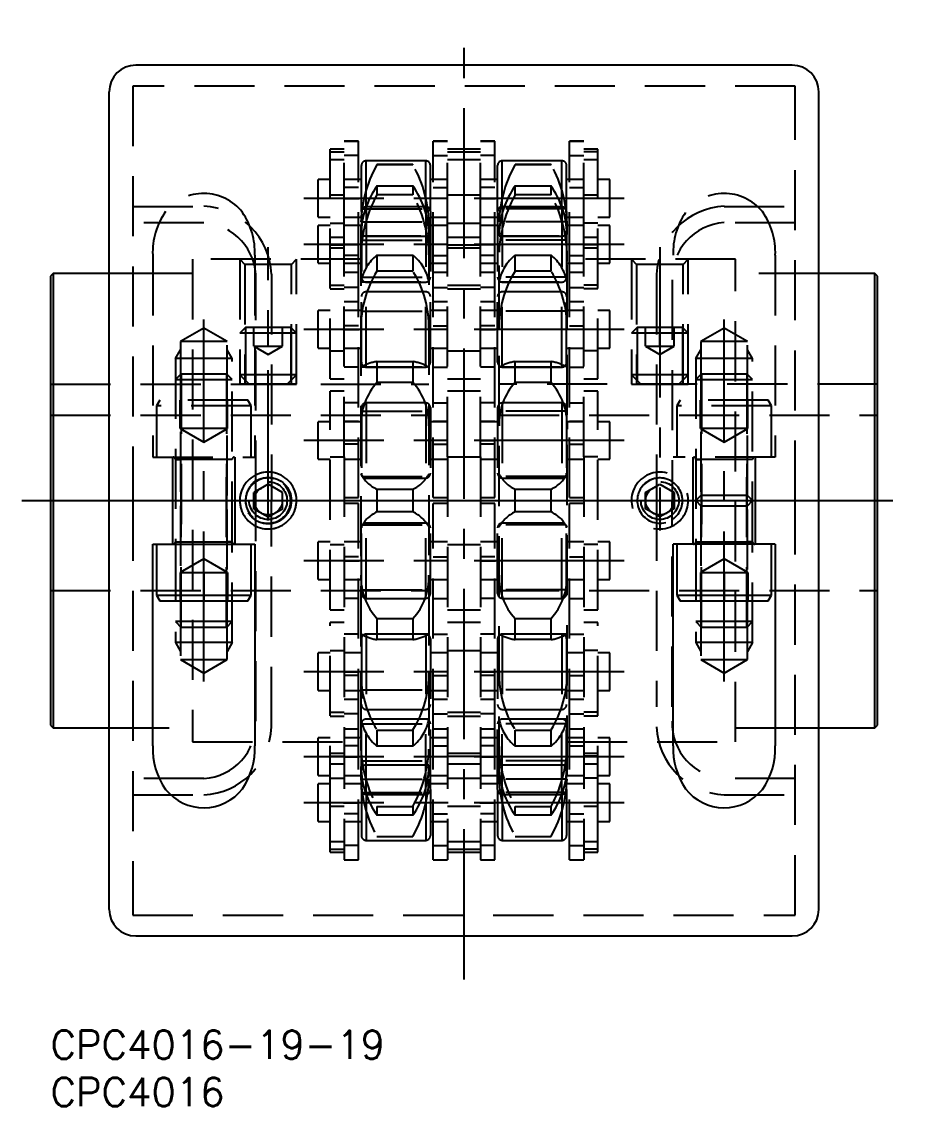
# Model space of a CAD drawing. Extents: x -3 to 220, y -8 to 220.
# Drawn here: x -3.1 to 90.4, y -8 to 106.6 of the extents above; entities that cross this region are included whole.
import ezdxf

# ---------------------------------------------------------------- set-up
doc = ezdxf.new("R2010")
doc.units = 0
doc.header["$LTSCALE"] = 0.5
doc.linetypes.add('CENTER', pattern=[50.8, 31.75, -6.35, 6.35, -6.35])
doc.linetypes.add('DASHED', pattern=[19.05, 12.7, -6.35])
for name, color, linetype in [('MSM_CENTER', 1, 'CENTER'), ('MSM_CONTINUOUS', 7, 'CONTINUOUS'), ('MSM_DASHED', 4, 'DASHED'), ('MSM_PART_NUMBER', 7, 'CONTINUOUS')]:
    doc.layers.add(name, color=color, linetype=linetype)
doc.styles.get("Standard").update_dxf_attribs({"font": 'txt.shx', "height": 3, "bigfont": 'bigfont.shx'})

msp = doc.modelspace()

# ---------------------------------------------------------------- linework, layer by layer
at = {"layer": 'MSM_CENTER'}
for p, q in [((43.7, 5.4), (43.7, 106.6)), ((60.64, 87.93), (26.76, 87.93)), ((30.97, 87.92), (32.62, 87.92)), ((42.02, 87.92), (40.38, 87.92)), ((45.38, 87.92), (47.02, 87.92)), ((56.42, 87.92), (54.77, 87.92)), ((23, 53.9), (23, 82.77)), ((60.64, 83.06), (26.76, 83.06)), ((30.97, 83.06), (32.62, 83.06)), ((42.02, 83.06), (40.38, 83.06)), ((45.38, 83.06), (47.02, 83.06)), ((56.42, 83.06), (54.77, 83.06)), ((64.4, 82.77), (64.4, 52.85)), ((16.2, 36.87), (16.2, 75.13)), ((71.2, 36.87), (71.2, 75.13)), ((60.64, 74.08), (26.76, 74.08)), ((30.97, 74.08), (32.62, 74.08)), ((42.02, 74.08), (40.38, 74.08)), ((45.38, 74.08), (47.02, 74.08)), ((56.42, 74.08), (54.77, 74.08)), ((60.64, 62.35), (26.76, 62.35)), ((30.97, 62.35), (32.62, 62.35)), ((42.02, 62.35), (40.38, 62.35)), ((45.38, 62.35), (47.02, 62.35)), ((56.42, 62.35), (54.77, 62.35)), ((-3.05, 56), (90.45, 56)), ((60.64, 49.65), (26.76, 49.65)), ((30.97, 49.65), (32.62, 49.65)), ((42.02, 49.65), (40.38, 49.65)), ((45.38, 49.65), (47.02, 49.65)), ((56.42, 49.65), (54.77, 49.65)), ((60.64, 37.92), (26.76, 37.92)), ((30.97, 37.92), (32.62, 37.92)), ((42.02, 37.92), (40.38, 37.92)), ((45.38, 37.92), (47.02, 37.92)), ((56.42, 37.92), (54.77, 37.92)), ((60.64, 28.94), (26.76, 28.94)), ((30.97, 28.94), (32.62, 28.94)), ((42.02, 28.94), (40.38, 28.94)), ((45.38, 28.94), (47.02, 28.94)), ((56.42, 28.94), (54.77, 28.94)), ((60.64, 24.07), (26.76, 24.07)), ((30.97, 24.08), (32.62, 24.08)), ((42.02, 24.08), (40.38, 24.08)), ((45.38, 24.08), (47.02, 24.08)), ((56.42, 24.08), (54.77, 24.08))]:
    msp.add_line(p, q, dxfattribs=at)
at = {"layer": 'MSM_CONTINUOUS'}
for p, q in [((78.4, 102), (9, 102)), ((6.2, 56), (6.2, 99.2)), ((81.2, 56), (81.2, 99.2)), ((0.28, 80), (0, 79.72)), ((0, 79.72), (0, 32.28)), ((6.2, 80), (0.28, 80)), ((0.28, 80), (0.28, 32)), ((87.12, 80), (81.2, 80)), ((87.4, 79.72), (87.12, 80)), ((87.12, 32), (87.12, 80)), ((87.4, 32.28), (87.4, 79.72)), ((6.2, 56), (81.2, 56)), ((6.2, 56), (81.2, 56)), ((6.2, 12.8), (6.2, 56)), ((81.2, 12.8), (81.2, 56)), ((10.8, 30.08), (10.8, 51.4)), ((10.8, 51.4), (21.6, 51.4)), ((11.2, 51.4), (11.2, 46)), ((21.2, 46), (21.2, 51.4)), ((21.6, 51.4), (21.6, 30.08)), ((65.8, 30.08), (65.8, 51.4)), ((76.6, 51.4), (65.8, 51.4)), ((66.2, 51.4), (66.2, 46)), ((76.2, 46), (76.2, 51.4)), ((76.6, 51.4), (76.6, 30.08)), ((11.2, 46), (11.55, 45.4)), ((11.2, 46), (21.2, 46)), ((20.85, 45.4), (21.2, 46)), ((66.2, 46), (66.55, 45.4)), ((66.2, 46), (76.2, 46)), ((75.85, 45.4), (76.2, 46)), ((11.55, 45.4), (20.85, 45.4)), ((66.55, 45.4), (75.85, 45.4)), ((0, 32.28), (0.28, 32)), ((87.12, 32), (87.4, 32.28)), ((0.28, 32), (6.2, 32)), ((81.2, 32), (87.12, 32)), ((9, 10), (78.4, 10))]:
    msp.add_line(p, q, dxfattribs=at)
for centre, radius, start, end in [((9, 99.2), 2.8, 90, 180), ((78.4, 99.2), 2.8, 0, 90), ((18.12, 29.74), 7.33, 177.3925, 215.6324), ((14.09, 29.81), 7.51, 325.5239, 2.0535), ((73.31, 29.81), 7.51, 177.9465, 214.4761), ((69.28, 29.74), 7.33, 324.3676, 2.6075), ((16.19, 28.74), 5.19, 219.0617, 322.0698), ((71.21, 28.74), 5.19, 217.9302, 320.9383), ((9, 12.8), 2.8, 180, 270), ((78.4, 12.8), 2.8, 270, 0)]:
    msp.add_arc(centre, radius, start, end, dxfattribs=at)
at = {"layer": 'MSM_DASHED'}
for p, q in [((8.7, 99.8), (8.7, 56)), ((78.7, 99.8), (8.7, 99.8)), ((78.7, 56), (78.7, 99.8)), ((31.05, 93.13), (29.55, 93.13)), ((29.55, 88.27), (29.55, 93.13)), ((29.55, 92.84), (31.05, 92.84)), ((32.55, 93.96), (31.05, 93.96)), ((31.05, 85.32), (31.05, 93.96)), ((32.55, 93.95), (31.05, 93.95)), ((32.55, 80.11), (32.55, 93.96)), ((41.95, 93.96), (40.45, 93.96)), ((40.45, 80.11), (40.45, 93.96)), ((41.95, 93.95), (40.45, 93.95)), ((41.95, 85.32), (41.95, 93.96)), ((45.45, 93.13), (41.95, 93.13)), ((41.95, 92.84), (45.45, 92.84)), ((46.95, 93.96), (45.45, 93.96)), ((45.45, 85.32), (45.45, 93.96)), ((46.95, 93.95), (45.45, 93.95)), ((46.95, 80.11), (46.95, 93.96)), ((56.35, 93.96), (54.85, 93.96)), ((54.85, 80.11), (54.85, 93.96)), ((56.35, 93.95), (54.85, 93.95)), ((56.35, 85.32), (56.35, 93.96)), ((57.85, 93.13), (56.35, 93.13)), ((57.85, 92.84), (56.35, 92.84)), ((57.85, 88.27), (57.85, 93.13)), ((29.55, 92.05), (31.05, 92.05)), ((32.55, 92.46), (31.05, 92.46)), ((32.55, 92.46), (31.05, 92.46)), ((33.35, 87.04), (33.35, 91.9)), ((39.65, 91.9), (33.35, 91.9)), ((39.65, 87.04), (39.65, 91.9)), ((40.45, 92.46), (41.95, 92.46)), ((40.45, 92.46), (41.95, 92.46)), ((41.95, 92.05), (45.45, 92.05)), ((46.95, 92.46), (45.45, 92.46)), ((46.95, 92.46), (45.45, 92.46)), ((54.05, 91.9), (47.75, 91.9)), ((47.75, 87.04), (47.75, 91.9)), ((54.05, 87.04), (54.05, 91.9)), ((54.85, 92.46), (56.35, 92.46)), ((54.85, 92.46), (56.35, 92.46)), ((56.35, 92.05), (57.85, 92.05)), ((32.85, 86.54), (32.85, 91.4)), ((38.3, 91.5), (34.5, 91.5)), ((34.5, 91.5), (34.5, 91.48)), ((38.3, 91.48), (34.5, 91.48)), ((38.3, 91.5), (38.3, 91.48)), ((40.15, 86.54), (40.15, 91.4)), ((47.25, 86.54), (47.25, 91.4)), ((52.9, 91.5), (49.1, 91.5)), ((49.1, 91.48), (49.1, 91.5)), ((52.9, 91.48), (49.1, 91.48)), ((52.9, 91.48), (52.9, 91.5)), ((54.55, 86.54), (54.55, 91.4)), ((28.3, 85.94), (28.3, 89.91)), ((29.55, 89.91), (28.3, 89.91)), ((32.85, 89.91), (31.05, 89.91)), ((32.55, 89.91), (31.05, 89.91)), ((41.95, 89.91), (40.15, 89.91)), ((41.95, 89.91), (40.45, 89.91)), ((47.25, 89.91), (45.45, 89.91)), ((46.95, 89.91), (45.45, 89.91)), ((56.35, 89.91), (54.55, 89.91)), ((56.35, 89.91), (54.85, 89.91)), ((59.1, 89.91), (57.85, 89.91)), ((59.1, 85.94), (59.1, 89.91)), ((31.05, 88.27), (29.55, 88.27)), ((29.55, 68.88), (29.55, 88.27)), ((32.55, 89.08), (31.05, 89.08)), ((32.55, 89.08), (31.05, 89.08)), ((34.5, 89.24), (38.3, 89.24)), ((34.5, 89.24), (34.5, 88.32)), ((38.3, 88.32), (34.5, 88.32)), ((38.3, 89.24), (38.3, 88.32)), ((40.45, 89.08), (41.95, 89.08)), ((40.45, 89.08), (41.95, 89.08)), ((45.45, 88.27), (41.95, 88.27)), ((46.95, 89.08), (45.45, 89.08)), ((46.95, 89.08), (45.45, 89.08)), ((49.1, 89.24), (52.9, 89.24)), ((49.1, 88.32), (49.1, 89.24)), ((52.9, 88.32), (49.1, 88.32)), ((52.9, 88.32), (52.9, 89.24)), ((54.85, 89.08), (56.35, 89.08)), ((54.85, 89.08), (56.35, 89.08)), ((57.85, 88.27), (56.35, 88.27)), ((57.85, 68.88), (57.85, 88.27)), ((8.7, 87.09), (16.2, 87.09)), ((32.83, 85.93), (32.85, 86.14)), ((32.85, 86.54), (32.85, 79.59)), ((32.93, 86.83), (39.87, 86.83)), ((39.65, 87.04), (33.35, 87.04)), ((33.35, 87.04), (33.35, 79.09)), ((39.65, 87.04), (39.65, 79.09)), ((40.15, 86.54), (40.15, 79.59)), ((47.25, 86.54), (47.25, 79.59)), ((54.47, 86.83), (47.53, 86.83)), ((54.05, 87.04), (47.75, 87.04)), ((47.75, 87.04), (47.75, 79.09)), ((54.05, 87.04), (54.05, 79.09)), ((54.55, 86.54), (54.55, 79.59)), ((54.55, 86.12), (54.57, 85.93)), ((71.2, 87.09), (78.7, 87.09)), ((16.2, 85.36), (8.7, 85.36)), ((28.3, 85.94), (29.55, 85.94)), ((28.3, 81.08), (28.3, 85.05)), ((29.55, 85.05), (28.3, 85.05)), ((29.55, 85.32), (31.05, 85.32)), ((31.05, 85.94), (32.85, 85.94)), ((31.05, 85.94), (32.55, 85.94)), ((31.05, 60.63), (31.05, 85.32)), ((32.85, 85.05), (31.05, 85.05)), ((32.55, 85.05), (31.05, 85.05)), ((32.8, 85.15), (32.8, 84.9)), ((32.8, 85.05), (32.8, 26.97)), ((32.93, 85.45), (39.87, 85.45)), ((40, 85.15), (40, 26.85)), ((40.15, 85.94), (41.95, 85.94)), ((41.95, 85.05), (40.15, 85.05)), ((40.45, 85.94), (41.95, 85.94)), ((41.95, 85.05), (40.45, 85.05)), ((41.95, 85.32), (45.45, 85.32)), ((41.95, 60.63), (41.95, 85.32)), ((45.45, 85.94), (47.25, 85.94)), ((45.45, 85.94), (46.95, 85.94)), ((45.45, 60.63), (45.45, 85.32)), ((47.25, 85.05), (45.45, 85.05)), ((46.95, 85.05), (45.45, 85.05)), ((47.4, 26.85), (47.4, 85.15)), ((54.47, 85.45), (47.53, 85.45)), ((54.54, 85.02), (54.47, 85.45)), ((54.55, 84.92), (54.54, 85.02)), ((54.55, 85.94), (56.35, 85.94)), ((56.35, 85.05), (54.55, 85.05)), ((54.6, 84.9), (54.6, 85.15)), ((54.6, 26.95), (54.6, 85.03)), ((54.85, 85.94), (56.35, 85.94)), ((56.35, 85.05), (54.85, 85.05)), ((57.85, 85.32), (56.35, 85.32)), ((56.35, 60.63), (56.35, 85.32)), ((57.85, 85.94), (59.1, 85.94)), ((59.1, 85.05), (57.85, 85.05)), ((59.1, 81.08), (59.1, 85.05)), ((78.7, 85.36), (71.2, 85.36)), ((31.05, 83.8), (29.55, 83.8)), ((32.8, 83.96), (40, 83.96)), ((33.35, 83.95), (39.65, 83.95)), ((45.45, 83.8), (41.95, 83.8)), ((47.4, 83.96), (54.6, 83.96)), ((47.75, 83.95), (54.05, 83.95)), ((57.85, 83.8), (56.35, 83.8)), ((29.55, 83.01), (31.05, 83.01)), ((29.55, 82.72), (31.05, 82.72)), ((32.93, 83.5), (39.87, 83.5)), ((41.95, 83.01), (45.45, 83.01)), ((41.95, 82.72), (45.45, 82.72)), ((54.47, 83.5), (47.53, 83.5)), ((57.85, 83.01), (56.35, 83.01)), ((56.35, 82.72), (57.85, 82.72)), ((10.8, 81.92), (10.8, 60.6)), ((32.8, 81.5), (15, 81.5)), ((15, 81.5), (15, 30.5)), ((20, 81.5), (20, 68.3)), ((20, 81.5), (20.54, 80.96)), ((21.6, 81.92), (21.6, 60.6)), ((25.46, 80.96), (26, 81.5)), ((26, 68.3), (26, 81.5)), ((32.55, 81.91), (31.05, 81.91)), ((32.55, 81.91), (31.05, 81.91)), ((34.5, 81.94), (38.3, 81.94)), ((34.5, 81.94), (34.5, 80.24)), ((38.3, 81.94), (38.3, 80.24)), ((40.45, 81.91), (41.95, 81.91)), ((40.45, 81.91), (41.95, 81.91)), ((46.95, 81.91), (45.45, 81.91)), ((46.95, 81.91), (45.45, 81.91)), ((49.1, 81.94), (52.9, 81.94)), ((49.1, 80.24), (49.1, 81.94)), ((52.9, 80.24), (52.9, 81.94)), ((72.4, 81.5), (54.6, 81.5)), ((54.85, 81.91), (56.35, 81.91)), ((54.85, 81.91), (56.35, 81.91)), ((61.4, 81.5), (61.4, 68.3)), ((61.4, 81.5), (61.94, 80.96)), ((66.86, 80.96), (67.4, 81.5)), ((67.4, 68.3), (67.4, 81.5)), ((72.4, 30.5), (72.4, 81.5)), ((76.6, 81.92), (76.6, 60.6)), ((20.54, 80.96), (20.54, 68.3)), ((25.46, 80.96), (20.54, 80.96)), ((25.46, 68.3), (25.46, 80.96)), ((28.3, 81.08), (29.55, 81.08)), ((31.05, 81.08), (32.85, 81.08)), ((31.05, 81.08), (32.55, 81.08)), ((38.3, 80.24), (34.5, 80.24)), ((40.15, 81.08), (41.95, 81.08)), ((40.45, 81.08), (41.95, 81.08)), ((45.45, 81.08), (47.25, 81.08)), ((45.45, 81.08), (46.95, 81.08)), ((52.9, 80.24), (49.1, 80.24)), ((54.55, 81.08), (56.35, 81.08)), ((54.85, 81.08), (56.35, 81.08)), ((57.85, 81.08), (59.1, 81.08)), ((61.94, 80.96), (61.94, 68.3)), ((66.86, 80.96), (61.94, 80.96)), ((66.86, 68.3), (66.86, 80.96)), ((8.7, 80), (6.2, 80)), ((15, 80), (6.2, 80)), ((21.7, 56), (21.7, 79.49)), ((23.35, 79.91), (23.35, 56)), ((32.55, 80.11), (31.05, 80.11)), ((32.55, 80.11), (31.05, 80.11)), ((32.55, 56.32), (32.55, 80.11)), ((32.8, 79.1), (40, 79.1)), ((32.93, 79.6), (39.87, 79.6)), ((33.35, 79.09), (39.65, 79.09)), ((41.95, 80.11), (40.45, 80.11)), ((40.45, 56.32), (40.45, 80.11)), ((41.95, 80.11), (40.45, 80.11)), ((46.95, 80.11), (45.45, 80.11)), ((46.95, 80.11), (45.45, 80.11)), ((46.95, 56.32), (46.95, 80.11)), ((47.4, 79.1), (54.6, 79.1)), ((54.47, 79.6), (47.53, 79.6)), ((47.75, 79.09), (54.05, 79.09)), ((56.35, 80.11), (54.85, 80.11)), ((54.85, 56.32), (54.85, 80.11)), ((56.35, 80.11), (54.85, 80.11)), ((64.05, 79.91), (64.05, 56)), ((65.7, 79.32), (65.7, 56)), ((81.2, 80), (72.4, 80)), ((81.2, 80), (78.7, 80)), ((29.55, 78.77), (31.05, 78.77)), ((29.55, 78.37), (31.05, 78.37)), ((32.55, 78.53), (31.05, 78.53)), ((32.55, 78.53), (31.05, 78.53)), ((39.65, 78.06), (33.35, 78.06)), ((33.35, 70.11), (33.35, 78.06)), ((39.65, 70.11), (39.65, 78.06)), ((40.45, 78.53), (41.95, 78.53)), ((40.45, 78.53), (41.95, 78.53)), ((41.95, 78.77), (45.45, 78.77)), ((41.95, 78.37), (45.45, 78.37)), ((46.95, 78.53), (45.45, 78.53)), ((46.95, 78.53), (45.45, 78.53)), ((54.05, 78.06), (47.75, 78.06)), ((47.75, 70.11), (47.75, 78.06)), ((54.05, 70.11), (54.05, 78.06)), ((54.85, 78.53), (56.35, 78.53)), ((54.85, 78.53), (56.35, 78.53)), ((57.85, 78.77), (56.35, 78.77)), ((57.85, 78.37), (56.35, 78.37)), ((31.05, 77.03), (32.55, 77.03)), ((31.05, 77.03), (32.55, 77.03)), ((32.85, 70.61), (32.85, 77.56)), ((40.15, 70.61), (40.15, 77.56)), ((40.45, 77.03), (41.95, 77.03)), ((40.45, 77.03), (41.95, 77.03)), ((45.45, 77.03), (46.95, 77.03)), ((45.45, 77.03), (46.95, 77.03)), ((47.25, 70.61), (47.25, 77.56)), ((54.55, 70.61), (54.55, 77.56)), ((54.85, 77.03), (56.35, 77.03)), ((54.85, 77.03), (56.35, 77.03)), ((28.3, 72.1), (28.3, 76.07)), ((29.55, 76.07), (28.3, 76.07)), ((32.55, 76.07), (31.05, 76.07)), ((32.55, 76.07), (31.05, 76.07)), ((32.85, 76.07), (32.55, 76.07)), ((32.93, 76), (39.87, 76)), ((40.45, 76.07), (40.15, 76.07)), ((41.95, 76.07), (40.45, 76.07)), ((41.95, 76.07), (40.45, 76.07)), ((46.95, 76.07), (45.45, 76.07)), ((46.95, 76.07), (45.45, 76.07)), ((47.25, 76.07), (46.95, 76.07)), ((54.47, 76), (47.53, 76)), ((54.85, 76.07), (54.55, 76.07)), ((56.35, 76.07), (54.85, 76.07)), ((56.35, 76.07), (54.85, 76.07)), ((59.1, 76.07), (57.85, 76.07)), ((59.1, 72.1), (59.1, 76.07)), ((16.2, 74.22), (13.74, 72.8)), ((18.66, 72.8), (16.2, 74.22)), ((20.61, 74.3), (20, 73.69)), ((26, 73.69), (20, 73.69)), ((25.39, 74.3), (20.61, 74.3)), ((20.61, 74.3), (20.61, 68.69)), ((21.5, 72.3), (21.5, 74.3)), ((23, 72.3), (23, 74.3)), ((24.5, 72.3), (24.5, 74.3)), ((26, 73.69), (25.39, 74.3)), ((25.39, 74.3), (25.39, 68.69)), ((32.55, 74.48), (31.05, 74.48)), ((32.55, 74.48), (31.05, 74.48)), ((40.45, 74.48), (41.95, 74.48)), ((40.45, 74.48), (41.95, 74.48)), ((46.95, 74.48), (45.45, 74.48)), ((46.95, 74.48), (45.45, 74.48)), ((54.85, 74.48), (56.35, 74.48)), ((54.85, 74.48), (56.35, 74.48)), ((62.01, 74.3), (61.4, 73.69)), ((67.4, 73.69), (61.4, 73.69)), ((66.79, 74.3), (62.01, 74.3)), ((62.01, 74.3), (62.01, 68.69)), ((62.9, 72.3), (62.9, 74.3)), ((64.4, 72.3), (64.4, 74.3)), ((65.9, 72.3), (65.9, 74.3)), ((67.4, 73.69), (66.79, 74.3)), ((66.79, 74.3), (66.79, 68.69)), ((71.2, 74.22), (68.74, 72.8)), ((73.66, 72.8), (71.2, 74.22)), ((13.74, 72.8), (13.74, 56.54)), ((18.66, 72.8), (13.74, 72.8)), ((18.66, 56.54), (18.66, 72.8)), ((21.5, 72.3), (24.5, 72.3)), ((21.5, 72.3), (23, 71.43)), ((23, 71.43), (24.5, 72.3)), ((62.9, 72.3), (65.9, 72.3)), ((62.9, 72.3), (64.4, 71.43)), ((64.4, 71.43), (65.9, 72.3)), ((68.74, 72.8), (68.74, 56.54)), ((73.66, 72.8), (68.74, 72.8)), ((73.66, 56.54), (73.66, 72.8)), ((13.2, 71), (13.74, 71.94)), ((19.2, 71), (18.66, 71.94)), ((28.3, 72.1), (29.55, 72.1)), ((29.55, 71.83), (31.05, 71.83)), ((31.05, 72.1), (32.55, 72.1)), ((31.05, 72.1), (32.55, 72.1)), ((32.55, 72.1), (32.85, 72.1)), ((40.15, 72.1), (40.45, 72.1)), ((40.45, 72.1), (41.95, 72.1)), ((40.45, 72.1), (41.95, 72.1)), ((41.95, 71.83), (45.45, 71.83)), ((45.45, 72.1), (46.95, 72.1)), ((45.45, 72.1), (46.95, 72.1)), ((46.95, 72.1), (47.25, 72.1)), ((54.55, 72.1), (54.85, 72.1)), ((54.85, 72.1), (56.35, 72.1)), ((54.85, 72.1), (56.35, 72.1)), ((57.85, 71.83), (56.35, 71.83)), ((57.85, 72.1), (59.1, 72.1)), ((68.2, 71), (68.74, 71.94)), ((74.2, 71), (73.66, 71.94)), ((13.2, 71), (13.2, 51.65)), ((19.2, 71), (13.2, 71)), ((19.2, 51.65), (19.2, 71)), ((32.55, 70.11), (31.05, 70.11)), ((32.55, 70.11), (31.05, 70.11)), ((32.93, 70.15), (32.88, 70.12)), ((32.88, 70.12), (39.92, 70.12)), ((32.93, 70.15), (39.87, 70.15)), ((33.35, 70.11), (39.65, 70.11)), ((34.5, 70.69), (38.3, 70.69)), ((34.5, 70.69), (34.5, 68.47)), ((38.3, 70.69), (38.3, 68.47)), ((39.92, 70.12), (39.87, 70.15)), ((40.45, 70.11), (41.95, 70.11)), ((40.45, 70.11), (41.95, 70.11)), ((46.95, 70.11), (45.45, 70.11)), ((46.95, 70.11), (45.45, 70.11)), ((47.48, 70.12), (54.52, 70.12)), ((47.75, 70.11), (54.05, 70.11)), ((49.1, 70.69), (52.9, 70.69)), ((49.1, 68.47), (49.1, 70.69)), ((52.9, 68.47), (52.9, 70.69)), ((54.85, 70.11), (56.35, 70.11)), ((54.85, 70.11), (56.35, 70.11)), ((68.2, 71), (68.2, 51.65)), ((74.2, 71), (68.2, 71)), ((74.2, 51.65), (74.2, 71)), ((13.81, 69.4), (13.2, 68.79)), ((13.2, 68.79), (19.2, 68.79)), ((13.81, 69.4), (18.59, 69.4)), ((13.81, 69.4), (13.81, 51.65)), ((19.2, 68.79), (18.59, 69.4)), ((18.59, 69.4), (18.59, 51.65)), ((20, 69.3), (21, 68.3)), ((26, 69.3), (20, 69.3)), ((25, 68.3), (26, 69.3)), ((29.55, 68.88), (31.05, 68.88)), ((41.95, 68.88), (45.45, 68.88)), ((56.35, 68.88), (57.85, 68.88)), ((61.4, 69.3), (62.4, 68.3)), ((67.4, 69.3), (61.4, 69.3)), ((66.4, 68.3), (67.4, 69.3)), ((68.81, 69.4), (68.2, 68.79)), ((68.2, 68.79), (74.2, 68.79)), ((68.81, 69.4), (73.59, 69.4)), ((68.81, 69.4), (68.81, 51.65)), ((74.2, 68.79), (73.59, 69.4)), ((73.59, 69.4), (73.59, 51.65)), ((0, 68.3), (40, 68.3)), ((26, 68.3), (20, 68.3)), ((20, 68.3), (26, 68.3)), ((38.3, 68.47), (34.5, 68.47)), ((87.4, 68.3), (47.4, 68.3)), ((52.9, 68.47), (49.1, 68.47)), ((61.4, 68.3), (67.4, 68.3)), ((61.4, 68.3), (67.4, 68.3)), ((11.55, 66.6), (11.2, 66)), ((20.85, 66.6), (11.55, 66.6)), ((13.7, 63.6), (13.7, 66.6)), ((18.7, 63.6), (18.7, 66.6)), ((21.2, 66), (20.85, 66.6)), ((29.55, 44.44), (29.55, 67.55)), ((31.05, 67.55), (29.55, 67.55)), ((45.45, 67.55), (41.95, 67.55)), ((57.85, 67.55), (56.35, 67.55)), ((57.85, 44.44), (57.85, 67.55)), ((66.55, 66.6), (66.2, 66)), ((75.85, 66.6), (66.55, 66.6)), ((68.7, 63.6), (68.7, 66.6)), ((73.7, 63.6), (73.7, 66.6)), ((76.2, 66), (75.85, 66.6)), ((11.2, 66), (11.2, 60.6)), ((21.2, 66), (11.2, 66)), ((21.2, 60.6), (21.2, 66)), ((32.55, 66.33), (31.05, 66.33)), ((32.55, 66.33), (31.05, 66.33)), ((32.85, 65.82), (32.85, 58.88)), ((32.93, 65.44), (39.87, 65.44)), ((33.35, 66.32), (33.35, 58.38)), ((39.65, 66.32), (33.35, 66.32)), ((39.63, 66.29), (39.61, 66.33)), ((39.65, 66.32), (39.65, 58.38)), ((40.15, 65.82), (40.15, 58.88)), ((40.45, 66.33), (41.95, 66.33)), ((40.45, 66.33), (41.95, 66.33)), ((46.95, 66.33), (45.45, 66.33)), ((46.95, 66.33), (45.45, 66.33)), ((47.25, 65.82), (47.25, 58.88)), ((54.47, 65.44), (47.53, 65.44)), ((47.75, 66.32), (47.75, 58.38)), ((54.05, 66.32), (47.75, 66.32)), ((47.79, 66.33), (47.77, 66.28)), ((54.05, 66.32), (54.05, 58.38)), ((54.55, 65.82), (54.55, 58.88)), ((54.85, 66.33), (56.35, 66.33)), ((54.85, 66.33), (56.35, 66.33)), ((66.2, 66), (66.2, 60.6)), ((76.2, 66), (66.2, 66)), ((76.2, 60.6), (76.2, 66)), ((0, 65.01), (40, 65.01)), ((28.3, 60.37), (28.3, 64.33)), ((29.55, 64.33), (28.3, 64.33)), ((32.55, 64.34), (31.05, 64.34)), ((32.85, 64.33), (31.05, 64.33)), ((41.95, 64.33), (40.15, 64.33)), ((41.95, 64.34), (40.45, 64.34)), ((46.95, 64.34), (45.45, 64.34)), ((47.25, 64.33), (45.45, 64.33)), ((47.4, 65.01), (87.4, 65.01)), ((56.35, 64.33), (54.55, 64.33)), ((54.59, 64.34), (54.6, 63.56)), ((56.35, 64.34), (54.85, 64.34)), ((59.1, 64.33), (57.85, 64.33)), ((59.1, 60.37), (59.1, 64.33)), ((13.7, 63.6), (16.2, 62.16)), ((18.7, 63.6), (13.7, 63.6)), ((16.2, 62.16), (18.7, 63.6)), ((68.7, 63.6), (71.2, 62.16)), ((73.7, 63.6), (68.7, 63.6)), ((71.2, 62.16), (73.7, 63.6)), ((32.55, 61.96), (31.05, 61.96)), ((32.55, 61.96), (31.05, 61.96)), ((40.45, 61.96), (41.95, 61.96)), ((40.45, 61.96), (41.95, 61.96)), ((46.95, 61.96), (45.45, 61.96)), ((46.95, 61.96), (45.45, 61.96)), ((54.85, 61.96), (56.35, 61.96)), ((54.85, 61.96), (56.35, 61.96)), ((10.8, 60.6), (21.6, 60.6)), ((12.9, 60.6), (12.9, 56)), ((19.2, 60.35), (13.2, 60.35)), ((13.2, 60.35), (13.81, 60.35)), ((13.81, 42.6), (13.81, 60.35)), ((18.59, 42.6), (18.59, 60.35)), ((19.2, 60.35), (18.59, 60.35)), ((19.5, 56), (19.5, 60.6)), ((28.3, 60.37), (29.55, 60.37)), ((29.55, 60.63), (31.05, 60.63)), ((31.05, 60.63), (31.05, 31.89)), ((31.05, 60.37), (32.85, 60.37)), ((31.05, 60.37), (32.55, 60.37)), ((40.15, 60.37), (41.95, 60.37)), ((40.45, 60.37), (41.95, 60.37)), ((41.95, 60.63), (41.95, 31.89)), ((41.95, 60.63), (45.45, 60.63)), ((45.45, 60.63), (45.45, 31.89)), ((45.45, 60.37), (47.25, 60.37)), ((45.45, 60.37), (46.95, 60.37)), ((54.55, 60.37), (56.35, 60.37)), ((54.85, 60.37), (56.35, 60.37)), ((56.35, 60.63), (56.35, 31.89)), ((57.85, 60.63), (56.35, 60.63)), ((57.85, 60.37), (59.1, 60.37)), ((76.6, 60.6), (65.8, 60.6)), ((67.9, 60.6), (67.9, 56)), ((74.2, 60.35), (68.2, 60.35)), ((68.2, 60.35), (68.81, 60.35)), ((68.81, 42.6), (68.81, 60.35)), ((73.59, 42.6), (73.59, 60.35)), ((74.2, 60.35), (73.59, 60.35)), ((74.5, 56), (74.5, 60.6)), ((32.93, 58.55), (39.87, 58.55)), ((54.47, 58.55), (47.53, 58.55)), ((23, 57.73), (21.5, 56.87)), ((24.5, 56.87), (23, 57.73)), ((33.35, 58.38), (39.65, 58.38)), ((47.75, 58.38), (54.05, 58.38)), ((62.9, 56.87), (64.4, 57.73)), ((64.4, 57.73), (65.9, 56.87)), ((21.5, 55.13), (21.5, 56.87)), ((24.5, 55.13), (24.5, 56.87)), ((31.05, 56.32), (32.55, 56.32)), ((31.05, 56.32), (32.55, 56.32)), ((34.5, 57.2), (38.3, 57.2)), ((34.5, 57.2), (34.5, 54.8)), ((38.3, 57.2), (38.3, 54.8)), ((40.45, 56.32), (41.95, 56.32)), ((40.45, 56.32), (41.95, 56.32)), ((45.45, 56.32), (46.95, 56.32)), ((45.45, 56.32), (46.95, 56.32)), ((49.1, 57.2), (52.9, 57.2)), ((49.1, 54.8), (49.1, 57.2)), ((52.9, 54.8), (52.9, 57.2)), ((54.85, 56.32), (56.35, 56.32)), ((54.85, 56.32), (56.35, 56.32)), ((62.9, 55.13), (62.9, 56.87)), ((65.9, 56.87), (65.9, 55.13)), ((68.74, 56.54), (68.2, 56)), ((73.66, 56.54), (68.74, 56.54)), ((74.2, 56), (73.66, 56.54)), ((8.7, 56), (8.7, 12.2)), ((12.9, 56), (12.9, 51.4)), ((13.74, 55.46), (13.74, 39.2)), ((18.66, 39.2), (18.66, 55.46)), ((19.5, 51.4), (19.5, 56)), ((21.5, 55.13), (23, 54.27)), ((21.7, 32.68), (21.7, 56)), ((23, 54.27), (24.5, 55.13)), ((23.35, 32.09), (23.35, 56)), ((32.55, 55.68), (31.05, 55.68)), ((32.55, 55.68), (31.05, 55.68)), ((32.55, 31.89), (32.55, 55.68)), ((40.45, 31.89), (40.45, 55.68)), ((41.95, 55.68), (40.45, 55.68)), ((41.95, 55.68), (40.45, 55.68)), ((46.95, 55.68), (45.45, 55.68)), ((46.95, 55.68), (45.45, 55.68)), ((46.95, 31.89), (46.95, 55.68)), ((54.85, 31.89), (54.85, 55.68)), ((56.35, 55.68), (54.85, 55.68)), ((56.35, 55.68), (54.85, 55.68)), ((64.4, 54.27), (62.9, 55.13)), ((64.05, 56), (64.05, 34.22)), ((65.9, 55.13), (64.4, 54.27)), ((65.7, 34.22), (65.7, 56)), ((67.9, 56), (67.9, 51.4)), ((68.2, 56), (68.74, 55.46)), ((68.74, 55.46), (68.74, 39.2)), ((68.74, 55.46), (73.66, 55.46)), ((73.66, 55.46), (74.2, 56)), ((73.66, 39.2), (73.66, 55.46)), ((74.5, 51.4), (74.5, 56)), ((78.7, 12.2), (78.7, 56)), ((38.3, 54.8), (34.5, 54.8)), ((52.9, 54.8), (49.1, 54.8)), ((32.85, 46.17), (32.85, 53.12)), ((32.93, 53.45), (39.87, 53.45)), ((33.35, 45.67), (33.35, 53.62)), ((39.65, 53.62), (33.35, 53.62)), ((39.65, 45.67), (39.65, 53.62)), ((40.15, 46.17), (40.15, 53.12)), ((47.25, 46.17), (47.25, 53.12)), ((47.6, 53.6), (47.53, 53.45)), ((54.47, 53.45), (47.53, 53.45)), ((54.05, 53.62), (47.75, 53.62)), ((47.75, 45.67), (47.75, 53.62)), ((54.05, 45.67), (54.05, 53.62)), ((54.55, 46.17), (54.55, 53.12)), ((13.2, 51.65), (13.2, 41)), ((13.2, 51.65), (19.2, 51.65)), ((13.2, 51.65), (13.81, 51.65)), ((19.2, 51.65), (18.59, 51.65)), ((19.2, 41), (19.2, 51.65)), ((28.3, 47.66), (28.3, 51.63)), ((29.55, 51.63), (28.3, 51.63)), ((32.55, 51.63), (31.05, 51.63)), ((32.55, 51.63), (31.05, 51.63)), ((32.85, 51.63), (32.55, 51.63)), ((40.45, 51.63), (40.15, 51.63)), ((41.95, 51.63), (40.45, 51.63)), ((41.95, 51.63), (40.45, 51.63)), ((46.95, 51.63), (45.45, 51.63)), ((46.95, 51.63), (45.45, 51.63)), ((47.25, 51.63), (46.95, 51.63)), ((54.85, 51.63), (54.55, 51.63)), ((56.35, 51.63), (54.85, 51.63)), ((56.35, 51.63), (54.85, 51.63)), ((59.1, 51.63), (57.85, 51.63)), ((59.1, 47.66), (59.1, 51.63)), ((68.2, 51.65), (68.2, 41)), ((68.2, 51.65), (74.2, 51.65)), ((68.2, 51.65), (68.81, 51.65)), ((74.2, 51.65), (73.59, 51.65)), ((74.2, 41), (74.2, 51.65)), ((29.55, 51.37), (31.05, 51.37)), ((41.95, 51.37), (45.45, 51.37)), ((57.85, 51.37), (56.35, 51.37)), ((16.2, 49.84), (13.7, 48.4)), ((18.7, 48.4), (16.2, 49.84)), ((32.55, 50.04), (31.05, 50.04)), ((32.55, 50.04), (31.05, 50.04)), ((40.45, 50.04), (41.95, 50.04)), ((40.45, 50.04), (41.95, 50.04)), ((46.95, 50.04), (45.45, 50.04)), ((46.95, 50.04), (45.45, 50.04)), ((54.85, 50.04), (56.35, 50.04)), ((54.85, 50.04), (56.35, 50.04)), ((71.2, 49.84), (68.7, 48.4)), ((73.7, 48.4), (71.2, 49.84)), ((13.7, 48.4), (13.7, 45.4)), ((13.7, 48.4), (18.7, 48.4)), ((16.2, 48.4), (16.2, 45.4)), ((18.7, 48.4), (18.7, 45.4)), ((68.7, 48.4), (68.7, 45.4)), ((68.7, 48.4), (73.7, 48.4)), ((71.2, 48.4), (71.2, 45.4)), ((73.7, 48.4), (73.7, 45.4)), ((28.3, 47.66), (29.55, 47.66)), ((31.05, 47.66), (32.55, 47.66)), ((31.05, 47.66), (32.55, 47.66)), ((32.55, 47.66), (32.85, 47.66)), ((40.15, 47.66), (40.45, 47.66)), ((40.45, 47.66), (41.95, 47.66)), ((40.45, 47.66), (41.95, 47.66)), ((45.45, 47.66), (46.95, 47.66)), ((45.45, 47.66), (46.95, 47.66)), ((46.95, 47.66), (47.25, 47.66)), ((54.55, 47.66), (54.85, 47.66)), ((54.85, 47.66), (56.35, 47.66)), ((54.85, 47.66), (56.35, 47.66)), ((57.85, 47.66), (59.1, 47.66)), ((0, 46.5), (40, 46.5)), ((32.93, 46.56), (39.87, 46.56)), ((47.4, 46.5), (87.4, 46.5)), ((54.47, 46.56), (47.53, 46.56)), ((32.55, 45.67), (31.05, 45.67)), ((32.55, 45.67), (31.05, 45.67)), ((33.35, 45.67), (39.65, 45.67)), ((40.45, 45.67), (41.95, 45.67)), ((40.45, 45.67), (41.95, 45.67)), ((46.95, 45.67), (45.45, 45.67)), ((46.95, 45.67), (45.45, 45.67)), ((47.75, 45.67), (54.05, 45.67)), ((47.77, 45.71), (47.79, 45.67)), ((54.85, 45.67), (56.35, 45.67)), ((54.85, 45.67), (56.35, 45.67)), ((29.55, 44.44), (31.05, 44.44)), ((41.95, 44.44), (45.45, 44.44)), ((56.35, 44.44), (57.85, 44.44)), ((13.2, 43.21), (13.81, 42.6)), ((19.2, 43.21), (13.2, 43.21)), ((18.59, 42.6), (13.81, 42.6)), ((18.59, 42.6), (19.2, 43.21)), ((29.55, 23.73), (29.55, 43.12)), ((31.05, 43.12), (29.55, 43.12)), ((34.5, 43.53), (38.3, 43.53)), ((34.5, 43.53), (34.5, 41.31)), ((38.3, 43.53), (38.3, 41.31)), ((45.45, 43.12), (41.95, 43.12)), ((49.1, 41.31), (49.1, 43.53)), ((49.1, 43.53), (52.9, 43.53)), ((52.9, 41.31), (52.9, 43.53)), ((57.85, 43.12), (56.35, 43.12)), ((57.85, 23.73), (57.85, 43.12)), ((74.2, 43.21), (68.2, 43.21)), ((68.2, 43.21), (68.81, 42.6)), ((73.59, 42.6), (68.81, 42.6)), ((73.59, 42.6), (74.2, 43.21)), ((32.55, 41.89), (31.05, 41.89)), ((32.55, 41.89), (31.05, 41.89)), ((32.85, 41.39), (32.85, 34.44)), ((39.92, 41.88), (32.88, 41.88)), ((39.65, 41.89), (33.35, 41.89)), ((33.35, 41.89), (33.35, 33.94)), ((38.3, 41.31), (34.5, 41.31)), ((39.65, 41.89), (39.65, 33.94)), ((39.99, 41.77), (40, 41.44)), ((40.15, 41.39), (40.15, 34.44)), ((40.45, 41.89), (41.95, 41.89)), ((40.45, 41.89), (41.95, 41.89)), ((46.95, 41.89), (45.45, 41.89)), ((46.95, 41.89), (45.45, 41.89)), ((47.25, 41.39), (47.25, 34.44)), ((54.52, 41.88), (47.48, 41.88)), ((54.05, 41.89), (47.75, 41.89)), ((47.75, 41.89), (47.75, 33.94)), ((52.9, 41.31), (49.1, 41.31)), ((54.05, 41.89), (54.05, 33.94)), ((54.55, 41.39), (54.55, 34.44)), ((54.85, 41.89), (56.35, 41.89)), ((54.85, 41.89), (56.35, 41.89)), ((19.2, 41), (13.2, 41)), ((13.2, 41), (13.74, 40.06)), ((19.2, 41), (18.66, 40.06)), ((29.55, 40.17), (31.05, 40.17)), ((41.95, 40.17), (45.45, 40.17)), ((57.85, 40.17), (56.35, 40.17)), ((74.2, 41), (68.2, 41)), ((68.2, 41), (68.74, 40.06)), ((74.2, 41), (73.66, 40.06)), ((13.74, 39.2), (16.2, 37.78)), ((13.74, 39.2), (18.66, 39.2)), ((16.2, 37.78), (18.66, 39.2)), ((29.55, 39.9), (28.3, 39.9)), ((28.3, 35.93), (28.3, 39.9)), ((32.85, 39.9), (31.05, 39.9)), ((32.55, 39.9), (31.05, 39.9)), ((41.95, 39.9), (40.15, 39.9)), ((41.95, 39.9), (40.45, 39.9)), ((47.25, 39.9), (45.45, 39.9)), ((46.95, 39.9), (45.45, 39.9)), ((56.35, 39.9), (54.55, 39.9)), ((56.35, 39.9), (54.85, 39.9)), ((59.1, 39.9), (57.85, 39.9)), ((59.1, 35.93), (59.1, 39.9)), ((68.74, 39.2), (71.2, 37.78)), ((68.74, 39.2), (73.66, 39.2)), ((71.2, 37.78), (73.66, 39.2)), ((32.55, 37.52), (31.05, 37.52)), ((32.55, 37.52), (31.05, 37.52)), ((40.45, 37.52), (41.95, 37.52)), ((40.45, 37.52), (41.95, 37.52)), ((46.95, 37.52), (45.45, 37.52)), ((46.95, 37.52), (45.45, 37.52)), ((54.85, 37.52), (56.35, 37.52)), ((54.85, 37.52), (56.35, 37.52)), ((28.3, 35.93), (29.55, 35.93)), ((31.05, 35.93), (32.85, 35.93)), ((31.05, 35.93), (32.55, 35.93)), ((32.93, 36), (39.87, 36)), ((40.15, 35.93), (41.95, 35.93)), ((40.45, 35.93), (41.95, 35.93)), ((45.45, 35.93), (47.25, 35.93)), ((45.45, 35.93), (46.95, 35.93)), ((54.47, 36), (47.53, 36)), ((54.55, 35.93), (56.35, 35.93)), ((54.85, 35.93), (56.35, 35.93)), ((57.85, 35.93), (59.1, 35.93)), ((32.55, 34.97), (31.05, 34.97)), ((32.55, 34.97), (31.05, 34.97)), ((41.95, 34.97), (40.45, 34.97)), ((41.95, 34.97), (40.45, 34.97)), ((46.95, 34.97), (45.45, 34.97)), ((46.95, 34.97), (45.45, 34.97)), ((56.35, 34.97), (54.85, 34.97)), ((56.35, 34.97), (54.85, 34.97)), ((29.55, 33.63), (31.05, 33.63)), ((32.55, 33.47), (31.05, 33.47)), ((32.55, 33.47), (31.05, 33.47)), ((33.35, 33.94), (39.65, 33.94)), ((40.45, 33.47), (41.95, 33.47)), ((40.45, 33.47), (41.95, 33.47)), ((41.95, 33.63), (45.45, 33.63)), ((46.95, 33.47), (45.45, 33.47)), ((46.95, 33.47), (45.45, 33.47)), ((47.75, 33.94), (54.05, 33.94)), ((54.85, 33.47), (56.35, 33.47)), ((54.85, 33.47), (56.35, 33.47)), ((57.85, 33.63), (56.35, 33.63)), ((29.55, 33.23), (31.05, 33.23)), ((40, 32.9), (32.8, 32.9)), ((32.85, 25.46), (32.85, 32.41)), ((32.93, 32.4), (39.87, 32.4)), ((39.65, 32.91), (33.35, 32.91)), ((33.35, 24.96), (33.35, 32.91)), ((39.65, 24.96), (39.65, 32.91)), ((40.15, 25.46), (40.15, 32.41)), ((41.95, 33.23), (45.45, 33.23)), ((47.25, 25.46), (47.25, 32.41)), ((54.6, 32.9), (47.4, 32.9)), ((54.47, 32.4), (47.53, 32.4)), ((54.05, 32.91), (47.75, 32.91)), ((47.75, 24.96), (47.75, 32.91)), ((54.05, 24.96), (54.05, 32.91)), ((54.55, 25.46), (54.55, 32.41)), ((57.85, 33.23), (56.35, 33.23)), ((6.2, 32), (8.7, 32)), ((6.2, 32), (15, 32)), ((31.05, 31.89), (31.05, 18.05)), ((31.05, 31.89), (32.55, 31.89)), ((31.05, 31.89), (32.55, 31.89)), ((32.55, 18.05), (32.55, 31.89)), ((34.5, 31.76), (34.5, 30.06)), ((34.5, 31.76), (38.3, 31.76)), ((38.3, 31.76), (38.3, 30.06)), ((40.45, 18.05), (40.45, 31.89)), ((40.45, 31.89), (41.95, 31.89)), ((40.45, 31.89), (41.95, 31.89)), ((41.95, 31.89), (41.95, 18.05)), ((45.45, 31.89), (45.45, 18.05)), ((45.45, 31.89), (46.95, 31.89)), ((45.45, 31.89), (46.95, 31.89)), ((46.95, 18.05), (46.95, 31.89)), ((49.1, 30.06), (49.1, 31.76)), ((49.1, 31.76), (52.9, 31.76)), ((52.9, 30.06), (52.9, 31.76)), ((54.85, 18.05), (54.85, 31.89)), ((54.85, 31.89), (56.35, 31.89)), ((54.85, 31.89), (56.35, 31.89)), ((56.35, 31.89), (56.35, 18.05)), ((72.4, 32), (81.2, 32)), ((78.7, 32), (81.2, 32)), ((15, 30.5), (32.8, 30.5)), ((29.55, 30.92), (28.3, 30.92)), ((28.3, 26.95), (28.3, 30.92)), ((32.55, 30.92), (31.05, 30.92)), ((32.55, 30.92), (31.05, 30.92)), ((32.55, 30.09), (31.05, 30.09)), ((32.55, 30.09), (31.05, 30.09)), ((32.85, 30.92), (32.55, 30.92)), ((38.3, 30.06), (34.5, 30.06)), ((40.45, 30.92), (40.15, 30.92)), ((41.95, 30.92), (40.45, 30.92)), ((41.95, 30.92), (40.45, 30.92)), ((40.45, 30.09), (41.95, 30.09)), ((40.45, 30.09), (41.95, 30.09)), ((46.95, 30.92), (45.45, 30.92)), ((46.95, 30.92), (45.45, 30.92)), ((46.95, 30.09), (45.45, 30.09)), ((46.95, 30.09), (45.45, 30.09)), ((47.25, 30.92), (46.95, 30.92)), ((52.9, 30.06), (49.1, 30.06)), ((54.85, 30.92), (54.55, 30.92)), ((54.6, 30.5), (72.4, 30.5)), ((56.35, 30.92), (54.85, 30.92)), ((56.35, 30.92), (54.85, 30.92)), ((54.85, 30.09), (56.35, 30.09)), ((54.85, 30.09), (56.35, 30.09)), ((59.1, 30.92), (57.85, 30.92)), ((59.1, 26.95), (59.1, 30.92)), ((31.05, 29.28), (29.55, 29.28)), ((29.55, 28.99), (31.05, 28.99)), ((45.45, 29.28), (41.95, 29.28)), ((41.95, 28.99), (45.45, 28.99)), ((57.85, 29.28), (56.35, 29.28)), ((57.85, 28.99), (56.35, 28.99)), ((29.55, 28.2), (31.05, 28.2)), ((40, 28.04), (32.8, 28.04)), ((32.93, 28.5), (39.87, 28.5)), ((39.65, 28.05), (33.35, 28.05)), ((41.95, 28.2), (45.45, 28.2)), ((54.6, 28.04), (47.4, 28.04)), ((54.47, 28.5), (47.53, 28.5)), ((54.05, 28.05), (47.75, 28.05)), ((56.35, 28.2), (57.85, 28.2)), ((16.2, 26.64), (8.7, 26.64)), ((28.3, 26.95), (29.55, 26.95)), ((29.55, 26.68), (31.05, 26.68)), ((31.05, 26.95), (32.55, 26.95)), ((31.05, 26.95), (32.55, 26.95)), ((32.55, 26.95), (32.85, 26.95)), ((32.8, 27.1), (32.8, 26.85)), ((32.85, 27.08), (32.86, 26.98)), ((32.86, 26.98), (32.93, 26.55)), ((32.93, 26.55), (39.87, 26.55)), ((40.15, 26.95), (40.45, 26.95)), ((40.45, 26.95), (41.95, 26.95)), ((40.45, 26.95), (41.95, 26.95)), ((41.95, 26.68), (45.45, 26.68)), ((45.45, 26.95), (46.95, 26.95)), ((45.45, 26.95), (46.95, 26.95)), ((46.95, 26.95), (47.25, 26.95)), ((54.47, 26.55), (47.53, 26.55)), ((54.55, 26.95), (54.85, 26.95)), ((54.85, 26.95), (56.35, 26.95)), ((54.85, 26.95), (56.35, 26.95)), ((57.85, 26.68), (56.35, 26.68)), ((57.85, 26.95), (59.1, 26.95)), ((78.7, 26.64), (71.2, 26.64)), ((29.55, 26.06), (28.3, 26.06)), ((28.3, 22.09), (28.3, 26.06)), ((32.55, 26.06), (31.05, 26.06)), ((32.85, 26.06), (31.05, 26.06)), ((32.85, 25.88), (32.83, 26.07)), ((32.85, 25.46), (32.85, 20.6)), ((41.95, 26.06), (40.15, 26.06)), ((40.15, 25.46), (40.15, 20.6)), ((41.95, 26.06), (40.45, 26.06)), ((46.95, 26.06), (45.45, 26.06)), ((47.25, 26.06), (45.45, 26.06)), ((47.25, 25.46), (47.25, 20.6)), ((56.35, 26.06), (54.55, 26.06)), ((54.55, 25.46), (54.55, 20.6)), ((56.35, 26.06), (54.85, 26.06)), ((59.1, 26.06), (57.85, 26.06)), ((59.1, 22.09), (59.1, 26.06)), ((8.7, 24.91), (16.2, 24.91)), ((32.93, 25.17), (39.87, 25.17)), ((33.35, 24.96), (39.65, 24.96)), ((33.35, 24.96), (33.35, 20.1)), ((39.65, 24.96), (39.65, 20.1)), ((54.47, 25.17), (47.53, 25.17)), ((47.75, 24.96), (54.05, 24.96)), ((47.75, 24.96), (47.75, 20.1)), ((54.05, 24.96), (54.05, 20.1)), ((71.2, 24.91), (78.7, 24.91)), ((29.55, 23.73), (31.05, 23.73)), ((29.55, 18.87), (29.55, 23.73)), ((34.5, 23.68), (38.3, 23.68)), ((34.5, 23.68), (34.5, 22.76)), ((38.3, 23.68), (38.3, 22.76)), ((41.95, 23.73), (45.45, 23.73)), ((49.1, 23.68), (52.9, 23.68)), ((49.1, 22.76), (49.1, 23.68)), ((52.9, 22.76), (52.9, 23.68)), ((56.35, 23.73), (57.85, 23.73)), ((57.85, 18.87), (57.85, 23.73)), ((28.3, 22.09), (29.55, 22.09)), ((32.55, 22.92), (31.05, 22.92)), ((32.55, 22.92), (31.05, 22.92)), ((31.05, 22.09), (32.55, 22.09)), ((31.05, 22.09), (32.85, 22.09)), ((38.3, 22.76), (34.5, 22.76)), ((40.15, 22.09), (41.95, 22.09)), ((40.45, 22.92), (41.95, 22.92)), ((40.45, 22.92), (41.95, 22.92)), ((40.45, 22.09), (41.95, 22.09)), ((46.95, 22.92), (45.45, 22.92)), ((46.95, 22.92), (45.45, 22.92)), ((45.45, 22.09), (46.95, 22.09)), ((45.45, 22.09), (47.25, 22.09)), ((52.9, 22.76), (49.1, 22.76)), ((54.55, 22.09), (56.35, 22.09)), ((54.85, 22.92), (56.35, 22.92)), ((54.85, 22.92), (56.35, 22.92)), ((54.85, 22.09), (56.35, 22.09)), ((57.85, 22.09), (59.1, 22.09)), ((31.05, 19.95), (29.55, 19.95)), ((32.55, 19.54), (31.05, 19.54)), ((32.55, 19.54), (31.05, 19.54)), ((33.35, 20.1), (39.65, 20.1)), ((34.5, 20.52), (38.3, 20.52)), ((34.5, 20.52), (34.5, 20.5)), ((34.5, 20.5), (38.3, 20.5)), ((38.3, 20.52), (38.3, 20.5)), ((40.45, 19.54), (41.95, 19.54)), ((40.45, 19.54), (41.95, 19.54)), ((45.45, 19.95), (41.95, 19.95)), ((46.95, 19.54), (45.45, 19.54)), ((46.95, 19.54), (45.45, 19.54)), ((47.75, 20.1), (54.05, 20.1)), ((49.1, 20.52), (52.9, 20.52)), ((49.1, 20.5), (49.1, 20.52)), ((49.1, 20.5), (52.9, 20.5)), ((52.9, 20.5), (52.9, 20.52)), ((54.85, 19.54), (56.35, 19.54)), ((54.85, 19.54), (56.35, 19.54)), ((57.85, 19.95), (56.35, 19.95)), ((29.55, 19.16), (31.05, 19.16)), ((29.55, 18.87), (31.05, 18.87)), ((41.95, 19.16), (45.45, 19.16)), ((41.95, 18.87), (45.45, 18.87)), ((57.85, 19.16), (56.35, 19.16)), ((56.35, 18.87), (57.85, 18.87)), ((31.05, 18.05), (32.55, 18.05)), ((31.05, 18.04), (32.55, 18.04)), ((40.45, 18.05), (41.95, 18.05)), ((40.45, 18.04), (41.95, 18.04)), ((45.45, 18.05), (46.95, 18.05)), ((45.45, 18.04), (46.95, 18.04)), ((54.85, 18.05), (56.35, 18.05)), ((54.85, 18.04), (56.35, 18.04)), ((8.7, 12.2), (78.7, 12.2))]:
    msp.add_line(p, q, dxfattribs=at)
for centre, radius in [((23, 56), 2.46), ((23, 56), 2), ((23, 56), 1.5), ((64.4, 56), 2), ((64.4, 56), 1.5)]:
    msp.add_circle(centre, radius, dxfattribs=at)
for centre, radius, start, end in [((33.35, 91.4), 0.5, 90, 180), ((39.65, 91.4), 0.5, 0, 90), ((47.75, 91.4), 0.5, 90, 180), ((54.05, 91.4), 0.5, 0, 90), ((46.23, 84.96), 13.43, 150.8487, 180.2292), ((26.57, 84.96), 13.43, 359.7708, 29.1513), ((60.83, 84.96), 13.43, 150.8487, 180.2292), ((41.17, 84.96), 13.43, 359.7708, 29.1513), ((16.19, 83.26), 5.19, 37.9302, 140.9383), ((42.08, 83.88), 9.28, 144.7164, 178.1951), ((46.89, 81.6), 14.1, 151.524, 181.4054), ((30.72, 83.88), 9.28, 1.8049, 35.2836), ((25.91, 81.6), 14.1, 358.5946, 28.476), ((56.68, 83.88), 9.28, 144.7164, 178.1951), ((61.49, 81.6), 14.1, 151.524, 181.4054), ((45.32, 83.88), 9.28, 1.8049, 35.2836), ((40.51, 81.6), 14.1, 358.5946, 28.476), ((71.21, 83.26), 5.19, 39.0617, 142.0698), ((18.12, 82.26), 7.33, 144.3676, 182.6075), ((15.85, 79.6), 7.5, 2.411, 87.3611), ((14.09, 82.19), 7.51, 357.9465, 34.4761), ((33.35, 86.54), 0.5, 90, 180), ((39.65, 86.54), 0.5, 0, 90), ((47.75, 86.54), 0.5, 90, 180), ((54.05, 86.54), 0.5, 0, 90), ((71.55, 79.6), 7.5, 92.6389, 177.589), ((73.31, 82.19), 7.51, 145.5239, 182.0535), ((69.28, 82.26), 7.33, 357.3925, 35.6324), ((15.82, 79.49), 5.89, 358.3254, 86.2569), ((27.3, 85.15), 12.7, 0, 0.5141), ((41.9, 85.15), 12.7, 0, 0.5141), ((71.58, 79.49), 5.89, 93.7431, 181.6746), ((33.35, 84.45), 0.5, 180, 270), ((39.65, 84.45), 0.5, 270, 0), ((47.75, 84.45), 0.5, 180, 270), ((54.05, 84.45), 0.5, 270, 0), ((37.58, 78.17), 4.87, 129.2396, 168.5141), ((35.22, 78.17), 4.87, 11.4859, 50.7604), ((52.18, 78.17), 4.87, 129.2396, 168.5141), ((49.82, 78.17), 4.87, 11.4859, 50.7604), ((43.99, 74.3), 11.19, 147.9774, 181.1236), ((28.81, 74.3), 11.19, 358.8764, 32.0226), ((58.59, 74.3), 11.19, 147.9774, 181.1236), ((43.41, 74.3), 11.19, 358.8764, 32.0226), ((33.35, 79.59), 0.5, 180, 270), ((39.65, 79.59), 0.5, 270, 0), ((47.75, 79.59), 0.5, 180, 270), ((54.05, 79.59), 0.5, 270, 0), ((33.35, 77.56), 0.5, 90, 180), ((39.65, 77.56), 0.5, 0, 90), ((47.75, 77.56), 0.5, 90, 180), ((54.05, 77.56), 0.5, 0, 90), ((33.35, 70.61), 0.5, 180, 270), ((35.21, 66), 4.74, 98.6301, 119.5691), ((37.59, 66), 4.74, 60.4309, 81.3699), ((39.65, 70.61), 0.5, 270, 0), ((47.75, 70.61), 0.5, 180, 270), ((49.81, 66), 4.74, 98.6301, 119.5691), ((52.19, 66), 4.74, 60.4309, 81.3699), ((54.05, 70.61), 0.5, 270, 0), ((39.36, 64.06), 6.56, 137.7966, 181.5443), ((33.44, 64.06), 6.56, 358.4557, 42.2034), ((53.96, 64.06), 6.56, 137.7966, 181.5443), ((48.04, 64.06), 6.56, 358.4557, 42.2034), ((33.35, 65.82), 0.5, 90, 180), ((39.65, 65.82), 0.5, 0, 90), ((47.75, 65.82), 0.5, 90, 180), ((54.05, 65.82), 0.5, 0, 90), ((12.95, 60.35), 0.25, 0, 90), ((19.45, 60.35), 0.25, 90, 180), ((67.95, 60.35), 0.25, 0, 90), ((74.45, 60.35), 0.25, 90, 180), ((23, 56), 3, 75, 15), ((23, 56), 3, 165, 105), ((36.05, 60.54), 3.68, 207.8081, 245.0294), ((33.35, 58.88), 0.5, 180, 270), ((36.75, 60.54), 3.68, 294.9706, 332.1919), ((39.65, 58.88), 0.5, 270, 0), ((47.75, 58.88), 0.5, 180, 270), ((50.65, 60.54), 3.68, 207.8081, 245.0294), ((51.35, 60.54), 3.68, 294.9706, 332.1919), ((54.05, 58.88), 0.5, 270, 0), ((64.4, 56), 3, 75, 15), ((23, 56), 2.39, 75, 15), ((23, 56), 2.39, 255, 195), ((64.4, 56), 2.39, 75, 15), ((64.4, 56), 2.39, 345, 285), ((36.05, 51.46), 3.68, 114.9706, 152.1919), ((36.75, 51.46), 3.68, 27.8081, 65.0294), ((50.65, 51.46), 3.68, 114.9706, 152.1919), ((51.35, 51.46), 3.68, 27.8081, 65.0294), ((33.35, 53.12), 0.5, 90, 180), ((39.65, 53.12), 0.5, 0, 90), ((47.75, 53.12), 0.5, 90, 180), ((54.05, 53.12), 0.5, 0, 90), ((12.95, 51.65), 0.25, 270, 0), ((19.45, 51.65), 0.25, 180, 270), ((67.95, 51.65), 0.25, 270, 0), ((74.45, 51.65), 0.25, 180, 270), ((39.36, 47.94), 6.56, 178.4557, 222.2034), ((33.44, 47.94), 6.56, 317.7966, 1.5443), ((53.96, 47.94), 6.56, 178.4557, 222.2034), ((48.04, 47.94), 6.56, 317.7966, 1.5443), ((33.35, 46.17), 0.5, 180, 270), ((39.65, 46.17), 0.5, 270, 0), ((47.75, 46.17), 0.5, 180, 270), ((54.05, 46.17), 0.5, 270, 0), ((33.35, 41.39), 0.5, 90, 180), ((35.21, 46), 4.74, 240.4309, 261.3699), ((37.59, 46), 4.74, 278.6301, 299.5691), ((39.65, 41.39), 0.5, 0, 90), ((47.75, 41.39), 0.5, 90, 180), ((49.81, 46), 4.74, 240.4309, 261.3699), ((52.19, 46), 4.74, 278.6301, 299.5691), ((54.05, 41.39), 0.5, 0, 90), ((43.99, 37.7), 11.19, 178.8764, 212.0226), ((28.81, 37.7), 11.19, 327.9774, 1.1236), ((58.59, 37.7), 11.19, 178.8764, 212.0226), ((43.41, 37.7), 11.19, 327.9774, 1.1236), ((33.35, 34.44), 0.5, 180, 270), ((39.65, 34.44), 0.5, 270, 0), ((47.75, 34.44), 0.5, 180, 270), ((54.05, 34.44), 0.5, 270, 0), ((15.82, 32.51), 5.89, 273.7431, 1.6746), ((37.58, 33.83), 4.87, 191.4859, 230.7604), ((33.35, 32.41), 0.5, 90, 180), ((35.22, 33.83), 4.87, 309.2396, 348.5141), ((39.65, 32.41), 0.5, 0, 90), ((47.75, 32.41), 0.5, 90, 180), ((52.18, 33.83), 4.87, 191.4859, 230.7604), ((49.82, 33.83), 4.87, 309.2396, 348.5141), ((54.05, 32.41), 0.5, 0, 90), ((71.58, 32.51), 5.89, 178.3254, 266.2569), ((15.85, 32.4), 7.5, 272.6389, 357.589), ((71.55, 32.4), 7.5, 182.411, 267.3611), ((46.89, 30.4), 14.1, 178.5946, 208.476), ((25.91, 30.4), 14.1, 331.524, 1.4054), ((61.49, 30.4), 14.1, 178.5946, 208.476), ((40.51, 30.4), 14.1, 331.524, 1.4054), ((42.08, 28.12), 9.28, 181.8049, 215.2836), ((33.35, 27.55), 0.5, 90, 180), ((30.72, 28.12), 9.28, 324.7164, 358.1951), ((39.65, 27.55), 0.5, 0, 90), ((47.75, 27.55), 0.5, 90, 180), ((56.68, 28.12), 9.28, 181.8049, 215.2836), ((45.32, 28.12), 9.28, 324.7164, 358.1951), ((54.05, 27.55), 0.5, 0, 90), ((46.23, 27.04), 13.43, 179.7708, 209.1513), ((45.5, 26.85), 12.7, 180, 180.5141), ((26.57, 27.04), 13.43, 330.8487, 0.2292), ((60.83, 27.04), 13.43, 179.7708, 209.1513), ((60.1, 26.85), 12.7, 180, 180.5141), ((41.17, 27.04), 13.43, 330.8487, 0.2292), ((33.35, 25.46), 0.5, 180, 270), ((39.65, 25.46), 0.5, 270, 0), ((47.75, 25.46), 0.5, 180, 270), ((54.05, 25.46), 0.5, 270, 0), ((33.35, 20.6), 0.5, 180, 270), ((39.65, 20.6), 0.5, 270, 0), ((47.75, 20.6), 0.5, 180, 270), ((54.05, 20.6), 0.5, 270, 0)]:
    msp.add_arc(centre, radius, start, end, dxfattribs=at)

# ---------------------------------------------------------------- texts
at = {"layer": 'MSM_PART_NUMBER'}
for s, p in [('CPC4016-19-19', (0, -3)), ('CPC4016', (0, -8))]:
    msp.add_text(s, height=3, dxfattribs=at).set_placement(p)

doc.saveas('drawing.dxf')
